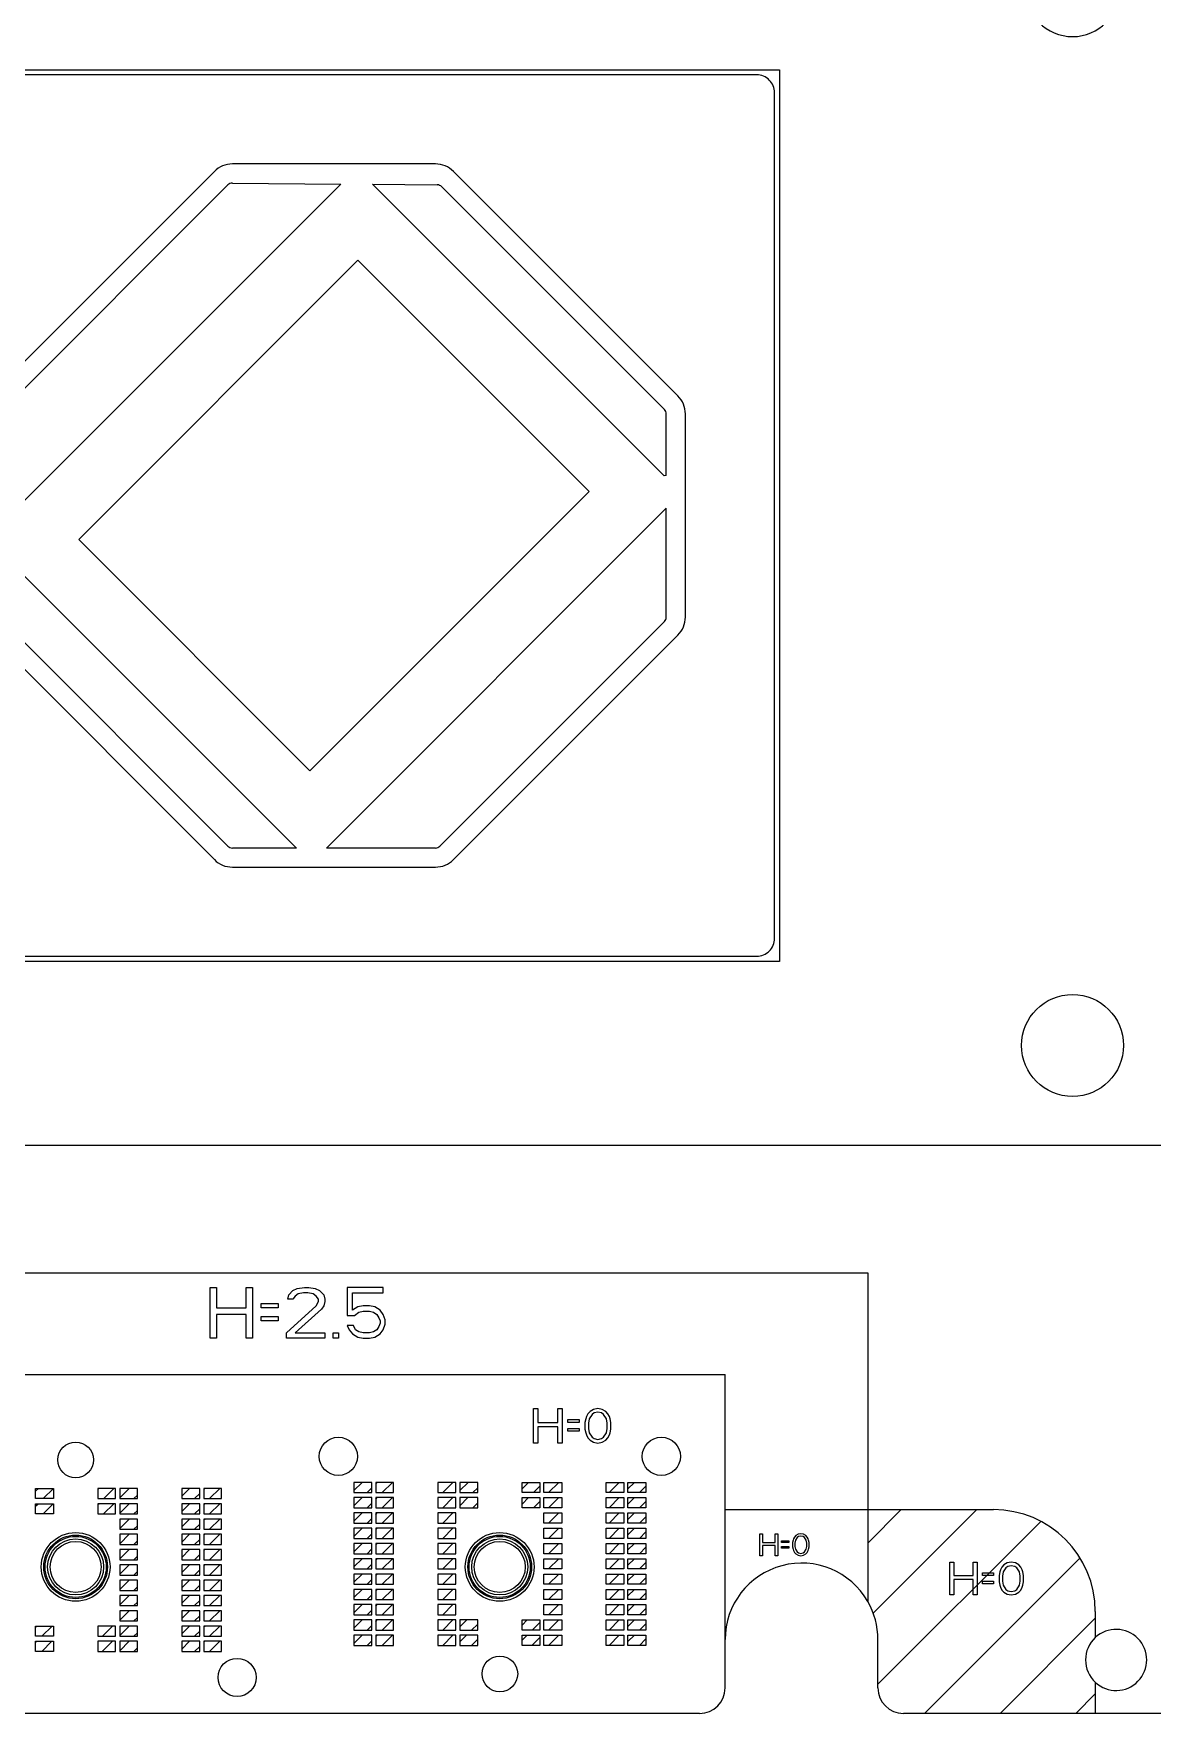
# Model space of a CAD drawing. Header units: millimetres. Extents: x 0 to 420, y 0 to 297.
# Drawn here: x 109.6 to 153.5, y 106.6 to 172.6 of the extents above; entities that cross this region are included whole.
import ezdxf

# ---------------------------------------------------------------- set-up
doc = ezdxf.new("R2010")
doc.units = ezdxf.units.MM
doc.header["$LTSCALE"] = 23.1
doc.layers.add('ASSEM_MEM', color=7, linetype='CONTINUOUS')

msp = doc.modelspace()

# ---------------------------------------------------------------- linework, layer by layer
at = {"layer": 'ASSEM_MEM', "color": 7, "linetype": 'CONTINUOUS'}
for p, q in [((103.885, 171.162), (138.885, 171.162)), ((137.985, 170.962), (106.375, 170.962)), ((138.885, 171.162), (138.885, 136.162)), ((138.685, 137.062), (138.685, 170.262)), ((116.691, 167.169), (107.878, 158.356)), ((125.372, 167.462), (117.398, 167.462)), ((134.892, 158.356), (126.079, 167.169)), ((121.654, 166.675), (108.335, 153.356)), ((108.408, 157.825), (117.222, 166.64)), ((117.398, 166.712), (121.654, 166.675)), ((122.904, 166.665), (125.442, 166.643)), ((134.35, 155.218), (122.904, 166.665)), ((125.617, 166.57), (134.363, 157.824)), ((111.365, 152.721), (122.325, 163.682)), ((122.325, 163.682), (131.405, 154.602)), ((134.435, 155.233), (134.435, 157.649)), ((135.185, 149.675), (135.185, 157.649)), ((134.435, 155.233), (134.35, 155.218)), ((131.405, 154.602), (120.444, 143.642)), ((121.091, 140.612), (134.435, 153.956)), ((134.435, 149.675), (134.435, 153.956)), ((120.444, 143.642), (111.365, 152.721)), ((108.335, 152.19), (119.913, 140.612)), ((117.222, 140.684), (108.408, 149.498)), ((134.362, 149.498), (125.548, 140.685)), ((107.878, 148.968), (116.691, 140.155)), ((126.079, 140.155), (134.892, 148.968)), ((119.913, 140.612), (117.398, 140.612)), ((125.372, 140.612), (121.091, 140.612)), ((117.398, 139.862), (125.372, 139.862)), ((138.885, 136.162), (103.885, 136.162)), ((104.785, 136.362), (137.985, 136.362)), ((136.745, 107.642), (136.745, 109.167)), ((135.745, 106.642), (102.745, 106.642)), ((159.445, 106.642), (151.277, 106.642))]:
    msp.add_line(p, q, dxfattribs=at)
at = {"layer": 'ASSEM_MEM', "color": 4, "linetype": 'CONTINUOUS'}
for p, q in [((87.245, 128.942), (157.245, 128.942)), ((96.145, 123.942), (142.345, 123.942)), ((116.528, 123.365), (116.778, 123.365)), ((116.528, 121.365), (116.528, 123.365)), ((116.778, 123.365), (116.778, 122.556)), ((117.945, 123.365), (118.195, 123.365)), ((117.945, 122.556), (117.945, 123.365)), ((118.195, 123.365), (118.195, 121.365)), ((119.778, 123.237), (119.945, 123.322)), ((119.945, 123.322), (120.237, 123.365)), ((120.237, 123.365), (120.403, 123.365)), ((120.403, 123.365), (120.653, 123.322)), ((120.653, 123.322), (120.82, 123.237)), ((123.32, 123.365), (121.903, 123.365)), ((121.903, 123.365), (121.903, 122.258)), ((123.32, 123.152), (123.32, 123.365)), ((142.345, 123.942), (142.345, 111.039)), ((118.528, 122.727), (119.195, 122.727)), ((118.528, 122.556), (118.528, 122.727)), ((119.195, 122.727), (119.195, 122.556)), ((119.57, 122.897), (119.612, 123.067)), ((119.778, 122.897), (119.57, 122.897)), ((119.612, 123.067), (119.778, 123.237)), ((119.862, 123.024), (119.778, 122.897)), ((119.987, 123.109), (119.862, 123.024)), ((120.195, 123.152), (119.987, 123.109)), ((120.362, 123.152), (120.195, 123.152)), ((120.57, 123.109), (120.362, 123.152)), ((120.695, 123.024), (120.57, 123.109)), ((120.778, 122.897), (120.695, 123.024)), ((120.695, 122.641), (120.778, 122.812)), ((120.778, 122.812), (120.778, 122.897)), ((120.82, 123.237), (120.987, 123.067)), ((120.987, 123.067), (121.028, 122.897)), ((121.028, 122.812), (120.987, 122.641)), ((121.028, 122.897), (121.028, 122.812)), ((122.112, 123.152), (123.32, 123.152)), ((122.112, 122.471), (122.112, 123.152)), ((116.778, 122.556), (117.945, 122.556)), ((117.945, 122.301), (116.778, 122.301)), ((116.778, 122.301), (116.778, 121.365)), ((117.945, 121.365), (117.945, 122.301)), ((119.195, 122.556), (118.528, 122.556)), ((118.528, 122.216), (119.195, 122.216)), ((118.528, 122.046), (118.528, 122.216)), ((119.195, 122.046), (118.528, 122.046)), ((119.195, 122.216), (119.195, 122.046)), ((119.528, 121.578), (120.695, 122.641)), ((120.903, 122.514), (119.862, 121.578)), ((120.987, 122.641), (120.903, 122.514)), ((121.903, 122.258), (122.195, 122.258)), ((122.32, 122.599), (122.112, 122.471)), ((122.195, 122.258), (122.362, 122.386)), ((122.528, 122.641), (122.32, 122.599)), ((122.362, 122.386), (122.528, 122.429)), ((122.778, 122.641), (122.528, 122.641)), ((122.528, 122.429), (122.778, 122.429)), ((122.987, 122.599), (122.778, 122.641)), ((122.778, 122.429), (122.945, 122.386)), ((122.945, 122.386), (123.07, 122.301)), ((123.195, 122.471), (122.987, 122.599)), ((123.07, 122.301), (123.153, 122.173)), ((123.153, 122.173), (123.195, 122.046)), ((123.32, 122.301), (123.195, 122.471)), ((123.195, 122.046), (123.195, 121.961)), ((123.403, 122.088), (123.32, 122.301)), ((123.403, 121.918), (123.403, 122.088)), ((116.778, 121.365), (116.528, 121.365)), ((118.195, 121.365), (117.945, 121.365)), ((119.528, 121.365), (119.528, 121.578)), ((121.028, 121.365), (119.528, 121.365)), ((119.862, 121.578), (121.028, 121.578)), ((121.028, 121.578), (121.028, 121.365)), ((121.362, 121.578), (121.57, 121.578)), ((121.362, 121.365), (121.362, 121.578)), ((121.57, 121.365), (121.362, 121.365)), ((121.57, 121.578), (121.57, 121.365)), ((122.153, 121.875), (121.903, 121.875)), ((121.903, 121.875), (121.987, 121.705)), ((121.987, 121.705), (122.112, 121.535)), ((122.112, 121.535), (122.32, 121.407)), ((122.237, 121.705), (122.153, 121.875)), ((122.362, 121.62), (122.237, 121.705)), ((122.32, 121.407), (122.528, 121.365)), ((122.528, 121.578), (122.362, 121.62)), ((122.778, 121.578), (122.528, 121.578)), ((122.528, 121.365), (122.778, 121.365)), ((122.945, 121.62), (122.778, 121.578)), ((122.778, 121.365), (122.987, 121.407)), ((123.07, 121.705), (122.945, 121.62)), ((122.987, 121.407), (123.195, 121.535)), ((123.153, 121.833), (123.07, 121.705)), ((123.195, 121.961), (123.153, 121.833)), ((123.195, 121.535), (123.32, 121.705)), ((123.32, 121.705), (123.403, 121.918)), ((101.745, 119.942), (136.745, 119.942)), ((136.745, 109.167), (136.745, 119.942)), ((109.675, 115.472), (110.375, 115.472)), ((109.675, 115.072), (109.675, 115.472)), ((110.375, 115.472), (110.375, 115.072)), ((112.815, 115.472), (112.115, 115.472)), ((112.115, 115.472), (112.115, 115.072)), ((112.815, 115.072), (112.815, 115.472)), ((113.675, 115.472), (112.975, 115.472)), ((112.975, 115.472), (112.975, 115.072)), ((113.675, 115.072), (113.675, 115.472)), ((116.115, 115.472), (115.415, 115.472)), ((115.415, 115.472), (115.415, 115.072)), ((116.115, 115.072), (116.115, 115.472)), ((116.975, 115.472), (116.275, 115.472)), ((116.275, 115.472), (116.275, 115.072)), ((116.975, 115.072), (116.975, 115.472)), ((122.87, 115.712), (122.17, 115.712)), ((122.17, 115.712), (122.17, 115.312)), ((122.87, 115.312), (122.87, 115.712)), ((123.73, 115.712), (123.03, 115.712)), ((123.03, 115.712), (123.03, 115.312)), ((123.73, 115.312), (123.73, 115.712)), ((126.17, 115.712), (125.47, 115.712)), ((125.47, 115.712), (125.47, 115.312)), ((126.17, 115.312), (126.17, 115.712)), ((127.03, 115.712), (126.33, 115.712)), ((126.33, 115.712), (126.33, 115.312)), ((127.03, 115.312), (127.03, 115.712)), ((128.77, 115.712), (129.47, 115.712)), ((128.77, 115.312), (128.77, 115.712)), ((129.47, 115.712), (129.47, 115.312)), ((129.63, 115.712), (130.33, 115.712)), ((129.63, 115.312), (129.63, 115.712)), ((130.33, 115.712), (130.33, 115.312)), ((132.07, 115.712), (132.77, 115.712)), ((132.07, 115.312), (132.07, 115.712)), ((132.77, 115.712), (132.77, 115.312)), ((132.93, 115.712), (133.63, 115.712)), ((132.93, 115.312), (132.93, 115.712)), ((133.63, 115.712), (133.63, 115.312)), ((110.375, 115.072), (109.675, 115.072)), ((109.675, 114.872), (110.375, 114.872)), ((109.675, 114.472), (109.675, 114.872)), ((110.375, 114.872), (110.375, 114.472)), ((112.115, 115.072), (112.815, 115.072)), ((112.815, 114.872), (112.115, 114.872)), ((112.115, 114.872), (112.115, 114.472)), ((112.815, 114.472), (112.815, 114.872)), ((112.975, 115.072), (113.675, 115.072)), ((113.675, 114.872), (112.975, 114.872)), ((112.975, 114.872), (112.975, 114.472)), ((113.675, 114.472), (113.675, 114.872)), ((115.415, 115.072), (116.115, 115.072)), ((116.115, 114.872), (115.415, 114.872)), ((115.415, 114.872), (115.415, 114.472)), ((116.115, 114.472), (116.115, 114.872)), ((116.275, 115.072), (116.975, 115.072)), ((116.975, 114.872), (116.275, 114.872)), ((116.275, 114.872), (116.275, 114.472)), ((116.975, 114.472), (116.975, 114.872)), ((122.17, 115.312), (122.87, 115.312)), ((122.87, 115.112), (122.17, 115.112)), ((122.17, 115.112), (122.17, 114.712)), ((122.87, 114.712), (122.87, 115.112)), ((123.03, 115.312), (123.73, 115.312)), ((123.73, 115.112), (123.03, 115.112)), ((123.03, 115.112), (123.03, 114.712)), ((123.73, 114.712), (123.73, 115.112)), ((125.47, 115.312), (126.17, 115.312)), ((126.17, 115.112), (125.47, 115.112)), ((125.47, 115.112), (125.47, 114.712)), ((126.17, 114.712), (126.17, 115.112)), ((126.33, 115.312), (127.03, 115.312)), ((127.03, 115.112), (126.33, 115.112)), ((126.33, 115.112), (126.33, 114.712)), ((127.03, 114.712), (127.03, 115.112)), ((129.47, 115.312), (128.77, 115.312)), ((128.77, 115.112), (129.47, 115.112)), ((128.77, 114.712), (128.77, 115.112)), ((129.47, 115.112), (129.47, 114.712)), ((130.33, 115.312), (129.63, 115.312)), ((129.63, 115.112), (130.33, 115.112)), ((129.63, 114.712), (129.63, 115.112)), ((130.33, 115.112), (130.33, 114.712)), ((132.77, 115.312), (132.07, 115.312)), ((132.07, 115.112), (132.77, 115.112)), ((132.07, 114.712), (132.07, 115.112)), ((132.77, 115.112), (132.77, 114.712)), ((133.63, 115.312), (132.93, 115.312)), ((132.93, 115.112), (133.63, 115.112)), ((132.93, 114.712), (132.93, 115.112)), ((133.63, 115.112), (133.63, 114.712)), ((110.375, 114.472), (109.675, 114.472)), ((112.115, 114.472), (112.815, 114.472)), ((112.975, 114.472), (113.675, 114.472)), ((113.675, 114.272), (112.975, 114.272)), ((112.975, 114.272), (112.975, 113.872)), ((113.675, 113.872), (113.675, 114.272)), ((115.415, 114.472), (116.115, 114.472)), ((116.115, 114.272), (115.415, 114.272)), ((115.415, 114.272), (115.415, 113.872)), ((116.115, 113.872), (116.115, 114.272)), ((116.275, 114.472), (116.975, 114.472)), ((116.975, 114.272), (116.275, 114.272)), ((116.275, 114.272), (116.275, 113.872)), ((116.975, 113.872), (116.975, 114.272)), ((122.17, 114.712), (122.87, 114.712)), ((122.87, 114.512), (122.17, 114.512)), ((122.17, 114.512), (122.17, 114.112)), ((122.17, 114.112), (122.87, 114.112)), ((122.87, 114.112), (122.87, 114.512)), ((123.03, 114.712), (123.73, 114.712)), ((123.73, 114.512), (123.03, 114.512)), ((123.03, 114.512), (123.03, 114.112)), ((123.03, 114.112), (123.73, 114.112)), ((123.73, 114.112), (123.73, 114.512)), ((125.47, 114.712), (126.17, 114.712)), ((126.17, 114.512), (125.47, 114.512)), ((125.47, 114.512), (125.47, 114.112)), ((125.47, 114.112), (126.17, 114.112)), ((126.17, 114.112), (126.17, 114.512)), ((126.33, 114.712), (127.03, 114.712)), ((129.47, 114.712), (128.77, 114.712)), ((130.33, 114.712), (129.63, 114.712)), ((129.63, 114.512), (130.33, 114.512)), ((129.63, 114.112), (129.63, 114.512)), ((130.33, 114.112), (129.63, 114.112)), ((130.33, 114.512), (130.33, 114.112)), ((132.77, 114.712), (132.07, 114.712)), ((132.07, 114.512), (132.77, 114.512)), ((132.07, 114.112), (132.07, 114.512)), ((132.77, 114.112), (132.07, 114.112)), ((132.77, 114.512), (132.77, 114.112)), ((133.63, 114.712), (132.93, 114.712)), ((132.93, 114.512), (133.63, 114.512)), ((132.93, 114.112), (132.93, 114.512)), ((133.63, 114.112), (132.93, 114.112)), ((133.63, 114.512), (133.63, 114.112)), ((136.745, 114.642), (147.277, 114.642)), ((112.975, 113.872), (113.675, 113.872)), ((113.675, 113.672), (112.975, 113.672)), ((112.975, 113.672), (112.975, 113.272)), ((113.675, 113.272), (113.675, 113.672)), ((115.415, 113.872), (116.115, 113.872)), ((116.115, 113.672), (115.415, 113.672)), ((115.415, 113.672), (115.415, 113.272)), ((116.115, 113.272), (116.115, 113.672)), ((116.275, 113.872), (116.975, 113.872)), ((116.975, 113.672), (116.275, 113.672)), ((116.275, 113.672), (116.275, 113.272)), ((116.975, 113.272), (116.975, 113.672)), ((122.87, 113.912), (122.17, 113.912)), ((122.17, 113.912), (122.17, 113.512)), ((122.17, 113.512), (122.87, 113.512)), ((122.87, 113.512), (122.87, 113.912)), ((123.73, 113.912), (123.03, 113.912)), ((123.03, 113.912), (123.03, 113.512)), ((123.03, 113.512), (123.73, 113.512)), ((123.73, 113.512), (123.73, 113.912)), ((126.17, 113.912), (125.47, 113.912)), ((125.47, 113.912), (125.47, 113.512)), ((125.47, 113.512), (126.17, 113.512)), ((126.17, 113.512), (126.17, 113.912)), ((129.63, 113.912), (130.33, 113.912)), ((129.63, 113.512), (129.63, 113.912)), ((130.33, 113.512), (129.63, 113.512)), ((130.33, 113.912), (130.33, 113.512)), ((132.07, 113.912), (132.77, 113.912)), ((132.07, 113.512), (132.07, 113.912)), ((132.77, 113.512), (132.07, 113.512)), ((132.77, 113.912), (132.77, 113.512)), ((132.93, 113.912), (133.63, 113.912)), ((132.93, 113.512), (132.93, 113.912)), ((133.63, 113.512), (132.93, 113.512)), ((133.63, 113.912), (133.63, 113.512)), ((138.103, 113.692), (138.211, 113.692)), ((138.103, 112.832), (138.103, 113.692)), ((138.211, 113.692), (138.211, 113.344)), ((138.712, 113.692), (138.82, 113.692)), ((138.712, 113.344), (138.712, 113.692)), ((138.82, 113.692), (138.82, 112.832)), ((138.963, 113.418), (139.25, 113.418)), ((138.963, 113.344), (138.963, 113.418)), ((139.25, 113.418), (139.25, 113.344)), ((139.411, 113.436), (139.393, 113.344)), ((139.429, 113.491), (139.411, 113.436)), ((139.465, 113.564), (139.429, 113.491)), ((139.518, 113.619), (139.465, 113.564)), ((139.501, 113.436), (139.483, 113.326)), ((139.572, 113.546), (139.501, 113.436)), ((139.608, 113.674), (139.518, 113.619)), ((139.626, 113.582), (139.572, 113.546)), ((139.716, 113.692), (139.608, 113.674)), ((139.716, 113.601), (139.626, 113.582)), ((139.823, 113.674), (139.716, 113.692)), ((139.805, 113.582), (139.716, 113.601)), ((139.859, 113.546), (139.805, 113.582)), ((139.913, 113.619), (139.823, 113.674)), ((139.931, 113.436), (139.859, 113.546)), ((139.966, 113.564), (139.913, 113.619)), ((139.948, 113.326), (139.931, 113.436)), ((140.002, 113.491), (139.966, 113.564)), ((140.02, 113.436), (140.002, 113.491)), ((140.038, 113.344), (140.02, 113.436)), ((112.975, 113.272), (113.675, 113.272)), ((113.675, 113.072), (112.975, 113.072)), ((112.975, 113.072), (112.975, 112.672)), ((113.675, 112.672), (113.675, 113.072)), ((115.415, 113.272), (116.115, 113.272)), ((116.115, 113.072), (115.415, 113.072)), ((115.415, 113.072), (115.415, 112.672)), ((116.115, 112.672), (116.115, 113.072)), ((116.275, 113.272), (116.975, 113.272)), ((116.975, 113.072), (116.275, 113.072)), ((116.275, 113.072), (116.275, 112.672)), ((116.975, 112.672), (116.975, 113.072)), ((122.87, 113.312), (122.17, 113.312)), ((122.17, 113.312), (122.17, 112.912)), ((122.17, 112.912), (122.87, 112.912)), ((122.87, 112.912), (122.87, 113.312)), ((123.73, 113.312), (123.03, 113.312)), ((123.03, 113.312), (123.03, 112.912)), ((123.03, 112.912), (123.73, 112.912)), ((123.73, 112.912), (123.73, 113.312)), ((126.17, 113.312), (125.47, 113.312)), ((125.47, 113.312), (125.47, 112.912)), ((125.47, 112.912), (126.17, 112.912)), ((126.17, 112.912), (126.17, 113.312)), ((129.63, 113.312), (130.33, 113.312)), ((129.63, 112.912), (129.63, 113.312)), ((130.33, 112.912), (129.63, 112.912)), ((130.33, 113.312), (130.33, 112.912)), ((132.07, 113.312), (132.77, 113.312)), ((132.07, 112.912), (132.07, 113.312)), ((132.77, 112.912), (132.07, 112.912)), ((132.77, 113.312), (132.77, 112.912)), ((132.93, 113.312), (133.63, 113.312)), ((132.93, 112.912), (132.93, 113.312)), ((133.63, 112.912), (132.93, 112.912)), ((133.63, 113.312), (133.63, 112.912)), ((138.211, 112.832), (138.103, 112.832)), ((138.211, 113.344), (138.712, 113.344)), ((138.712, 113.235), (138.211, 113.235)), ((138.211, 113.235), (138.211, 112.832)), ((138.712, 112.832), (138.712, 113.235)), ((138.82, 112.832), (138.712, 112.832)), ((139.25, 113.344), (138.963, 113.344)), ((138.963, 113.198), (139.25, 113.198)), ((138.963, 113.125), (138.963, 113.198)), ((139.25, 113.125), (138.963, 113.125)), ((139.25, 113.198), (139.25, 113.125)), ((139.393, 113.344), (139.393, 113.18)), ((139.393, 113.18), (139.411, 113.088)), ((139.411, 113.088), (139.429, 113.033)), ((139.429, 113.033), (139.465, 112.96)), ((139.465, 112.96), (139.518, 112.905)), ((139.483, 113.326), (139.483, 113.198)), ((139.483, 113.198), (139.501, 113.088)), ((139.501, 113.088), (139.572, 112.978)), ((139.518, 112.905), (139.608, 112.85)), ((139.572, 112.978), (139.626, 112.942)), ((139.608, 112.85), (139.716, 112.832)), ((139.626, 112.942), (139.716, 112.924)), ((139.716, 112.924), (139.805, 112.942)), ((139.716, 112.832), (139.823, 112.85)), ((139.805, 112.942), (139.859, 112.978)), ((139.823, 112.85), (139.913, 112.905)), ((139.859, 112.978), (139.931, 113.088)), ((139.913, 112.905), (139.966, 112.96)), ((139.931, 113.088), (139.948, 113.198)), ((139.948, 113.198), (139.948, 113.326)), ((139.966, 112.96), (140.002, 113.033)), ((140.002, 113.033), (140.02, 113.088)), ((140.02, 113.088), (140.038, 113.18)), ((140.038, 113.18), (140.038, 113.344)), ((112.975, 112.672), (113.675, 112.672)), ((113.675, 112.472), (112.975, 112.472)), ((112.975, 112.472), (112.975, 112.072)), ((113.675, 112.072), (113.675, 112.472)), ((115.415, 112.672), (116.115, 112.672)), ((116.115, 112.472), (115.415, 112.472)), ((115.415, 112.472), (115.415, 112.072)), ((116.115, 112.072), (116.115, 112.472)), ((116.275, 112.672), (116.975, 112.672)), ((116.975, 112.472), (116.275, 112.472)), ((116.275, 112.472), (116.275, 112.072)), ((116.975, 112.072), (116.975, 112.472)), ((122.87, 112.712), (122.17, 112.712)), ((122.17, 112.712), (122.17, 112.312)), ((122.17, 112.312), (122.87, 112.312)), ((122.87, 112.112), (122.17, 112.112)), ((122.17, 112.112), (122.17, 111.712)), ((122.87, 112.312), (122.87, 112.712)), ((122.87, 111.712), (122.87, 112.112)), ((123.73, 112.712), (123.03, 112.712)), ((123.03, 112.712), (123.03, 112.312)), ((123.03, 112.312), (123.73, 112.312)), ((123.73, 112.112), (123.03, 112.112)), ((123.03, 112.112), (123.03, 111.712)), ((123.73, 112.312), (123.73, 112.712)), ((123.73, 111.712), (123.73, 112.112)), ((126.17, 112.712), (125.47, 112.712)), ((125.47, 112.712), (125.47, 112.312)), ((125.47, 112.312), (126.17, 112.312)), ((126.17, 112.112), (125.47, 112.112)), ((125.47, 112.112), (125.47, 111.712)), ((126.17, 112.312), (126.17, 112.712)), ((126.17, 111.712), (126.17, 112.112)), ((129.63, 112.712), (130.33, 112.712)), ((129.63, 112.312), (129.63, 112.712)), ((130.33, 112.312), (129.63, 112.312)), ((129.63, 112.112), (130.33, 112.112)), ((129.63, 111.712), (129.63, 112.112)), ((130.33, 112.712), (130.33, 112.312)), ((130.33, 112.112), (130.33, 111.712)), ((132.07, 112.712), (132.77, 112.712)), ((132.07, 112.312), (132.07, 112.712)), ((132.77, 112.312), (132.07, 112.312)), ((132.07, 112.112), (132.77, 112.112)), ((132.07, 111.712), (132.07, 112.112)), ((132.77, 112.712), (132.77, 112.312)), ((132.77, 112.112), (132.77, 111.712)), ((132.93, 112.712), (133.63, 112.712)), ((132.93, 112.312), (132.93, 112.712)), ((133.63, 112.312), (132.93, 112.312)), ((132.93, 112.112), (133.63, 112.112)), ((132.93, 111.712), (132.93, 112.112)), ((133.63, 112.712), (133.63, 112.312)), ((133.63, 112.112), (133.63, 111.712)), ((112.975, 112.072), (113.675, 112.072)), ((113.675, 111.872), (112.975, 111.872)), ((112.975, 111.872), (112.975, 111.472)), ((112.975, 111.472), (113.675, 111.472)), ((113.675, 111.472), (113.675, 111.872)), ((115.415, 112.072), (116.115, 112.072)), ((116.115, 111.872), (115.415, 111.872)), ((115.415, 111.872), (115.415, 111.472)), ((115.415, 111.472), (116.115, 111.472)), ((116.115, 111.472), (116.115, 111.872)), ((116.275, 112.072), (116.975, 112.072)), ((116.975, 111.872), (116.275, 111.872)), ((116.275, 111.872), (116.275, 111.472)), ((116.275, 111.472), (116.975, 111.472)), ((116.975, 111.472), (116.975, 111.872)), ((122.17, 111.712), (122.87, 111.712)), ((122.87, 111.512), (122.17, 111.512)), ((122.17, 111.512), (122.17, 111.112)), ((122.87, 111.112), (122.87, 111.512)), ((123.03, 111.712), (123.73, 111.712)), ((123.73, 111.512), (123.03, 111.512)), ((123.03, 111.512), (123.03, 111.112)), ((123.73, 111.112), (123.73, 111.512)), ((125.47, 111.712), (126.17, 111.712)), ((126.17, 111.512), (125.47, 111.512)), ((125.47, 111.512), (125.47, 111.112)), ((126.17, 111.112), (126.17, 111.512)), ((130.33, 111.712), (129.63, 111.712)), ((129.63, 111.512), (130.33, 111.512)), ((129.63, 111.112), (129.63, 111.512)), ((130.33, 111.512), (130.33, 111.112)), ((132.77, 111.712), (132.07, 111.712)), ((132.07, 111.512), (132.77, 111.512)), ((132.07, 111.112), (132.07, 111.512)), ((132.77, 111.512), (132.77, 111.112)), ((133.63, 111.712), (132.93, 111.712)), ((132.93, 111.512), (133.63, 111.512)), ((132.93, 111.112), (132.93, 111.512)), ((133.63, 111.512), (133.63, 111.112)), ((113.675, 111.272), (112.975, 111.272)), ((112.975, 111.272), (112.975, 110.872)), ((112.975, 110.872), (113.675, 110.872)), ((113.675, 110.872), (113.675, 111.272)), ((116.115, 111.272), (115.415, 111.272)), ((115.415, 111.272), (115.415, 110.872)), ((115.415, 110.872), (116.115, 110.872)), ((116.115, 110.872), (116.115, 111.272)), ((116.975, 111.272), (116.275, 111.272)), ((116.275, 111.272), (116.275, 110.872)), ((116.275, 110.872), (116.975, 110.872)), ((116.975, 110.872), (116.975, 111.272)), ((122.17, 111.112), (122.87, 111.112)), ((122.87, 110.912), (122.17, 110.912)), ((122.17, 110.912), (122.17, 110.512)), ((122.87, 110.512), (122.87, 110.912)), ((123.03, 111.112), (123.73, 111.112)), ((123.73, 110.912), (123.03, 110.912)), ((123.03, 110.912), (123.03, 110.512)), ((123.73, 110.512), (123.73, 110.912)), ((125.47, 111.112), (126.17, 111.112)), ((126.17, 110.912), (125.47, 110.912)), ((125.47, 110.912), (125.47, 110.512)), ((126.17, 110.512), (126.17, 110.912)), ((130.33, 111.112), (129.63, 111.112)), ((129.63, 110.912), (130.33, 110.912)), ((129.63, 110.512), (129.63, 110.912)), ((130.33, 110.912), (130.33, 110.512)), ((132.77, 111.112), (132.07, 111.112)), ((132.07, 110.912), (132.77, 110.912)), ((132.07, 110.512), (132.07, 110.912)), ((132.77, 110.912), (132.77, 110.512)), ((133.63, 111.112), (132.93, 111.112)), ((132.93, 110.912), (133.63, 110.912)), ((132.93, 110.512), (132.93, 110.912)), ((133.63, 110.912), (133.63, 110.512)), ((113.675, 110.672), (112.975, 110.672)), ((112.975, 110.672), (112.975, 110.272)), ((112.975, 110.272), (113.675, 110.272)), ((113.675, 110.272), (113.675, 110.672)), ((116.115, 110.672), (115.415, 110.672)), ((115.415, 110.672), (115.415, 110.272)), ((115.415, 110.272), (116.115, 110.272)), ((116.115, 110.272), (116.115, 110.672)), ((116.975, 110.672), (116.275, 110.672)), ((116.275, 110.672), (116.275, 110.272)), ((116.275, 110.272), (116.975, 110.272)), ((116.975, 110.272), (116.975, 110.672)), ((122.17, 110.512), (122.87, 110.512)), ((122.87, 110.312), (122.17, 110.312)), ((122.17, 110.312), (122.17, 109.912)), ((122.87, 109.912), (122.87, 110.312)), ((123.03, 110.512), (123.73, 110.512)), ((123.73, 110.312), (123.03, 110.312)), ((123.03, 110.312), (123.03, 109.912)), ((123.73, 109.912), (123.73, 110.312)), ((125.47, 110.512), (126.17, 110.512)), ((126.17, 110.312), (125.47, 110.312)), ((125.47, 110.312), (125.47, 109.912)), ((126.17, 109.912), (126.17, 110.312)), ((127.03, 110.312), (126.33, 110.312)), ((126.33, 110.312), (126.33, 109.912)), ((127.03, 109.912), (127.03, 110.312)), ((128.77, 110.312), (129.47, 110.312)), ((128.77, 109.912), (128.77, 110.312)), ((129.47, 110.312), (129.47, 109.912)), ((130.33, 110.512), (129.63, 110.512)), ((129.63, 110.312), (130.33, 110.312)), ((129.63, 109.912), (129.63, 110.312)), ((130.33, 110.312), (130.33, 109.912)), ((132.77, 110.512), (132.07, 110.512)), ((132.07, 110.312), (132.77, 110.312)), ((132.07, 109.912), (132.07, 110.312)), ((132.77, 110.312), (132.77, 109.912)), ((133.63, 110.512), (132.93, 110.512)), ((132.93, 110.312), (133.63, 110.312)), ((132.93, 109.912), (132.93, 110.312)), ((133.63, 110.312), (133.63, 109.912)), ((151.277, 110.642), (151.277, 109.62)), ((109.675, 110.072), (110.375, 110.072)), ((109.675, 109.672), (109.675, 110.072)), ((110.375, 109.672), (109.675, 109.672)), ((109.675, 109.472), (110.375, 109.472)), ((109.675, 109.072), (109.675, 109.472)), ((110.375, 110.072), (110.375, 109.672)), ((110.375, 109.472), (110.375, 109.072)), ((112.815, 110.072), (112.115, 110.072)), ((112.115, 110.072), (112.115, 109.672)), ((112.115, 109.672), (112.815, 109.672)), ((112.815, 109.472), (112.115, 109.472)), ((112.115, 109.472), (112.115, 109.072)), ((112.815, 109.672), (112.815, 110.072)), ((112.815, 109.072), (112.815, 109.472)), ((113.675, 110.072), (112.975, 110.072)), ((112.975, 110.072), (112.975, 109.672)), ((112.975, 109.672), (113.675, 109.672)), ((113.675, 109.472), (112.975, 109.472)), ((112.975, 109.472), (112.975, 109.072)), ((113.675, 109.672), (113.675, 110.072)), ((113.675, 109.072), (113.675, 109.472)), ((116.115, 110.072), (115.415, 110.072)), ((115.415, 110.072), (115.415, 109.672)), ((115.415, 109.672), (116.115, 109.672)), ((116.115, 109.472), (115.415, 109.472)), ((115.415, 109.472), (115.415, 109.072)), ((116.115, 109.672), (116.115, 110.072)), ((116.115, 109.072), (116.115, 109.472)), ((116.975, 110.072), (116.275, 110.072)), ((116.275, 110.072), (116.275, 109.672)), ((116.275, 109.672), (116.975, 109.672)), ((116.975, 109.472), (116.275, 109.472)), ((116.275, 109.472), (116.275, 109.072)), ((116.975, 109.672), (116.975, 110.072)), ((116.975, 109.072), (116.975, 109.472)), ((122.17, 109.912), (122.87, 109.912)), ((122.87, 109.712), (122.17, 109.712)), ((122.17, 109.712), (122.17, 109.312)), ((122.87, 109.312), (122.87, 109.712)), ((123.03, 109.912), (123.73, 109.912)), ((123.73, 109.712), (123.03, 109.712)), ((123.03, 109.712), (123.03, 109.312)), ((123.73, 109.312), (123.73, 109.712)), ((125.47, 109.912), (126.17, 109.912)), ((126.17, 109.712), (125.47, 109.712)), ((125.47, 109.712), (125.47, 109.312)), ((126.17, 109.312), (126.17, 109.712)), ((126.33, 109.912), (127.03, 109.912)), ((127.03, 109.712), (126.33, 109.712)), ((126.33, 109.712), (126.33, 109.312)), ((127.03, 109.312), (127.03, 109.712)), ((129.47, 109.912), (128.77, 109.912)), ((128.77, 109.712), (129.47, 109.712)), ((128.77, 109.312), (128.77, 109.712)), ((129.47, 109.712), (129.47, 109.312)), ((130.33, 109.912), (129.63, 109.912)), ((129.63, 109.712), (130.33, 109.712)), ((129.63, 109.312), (129.63, 109.712)), ((130.33, 109.712), (130.33, 109.312)), ((132.77, 109.912), (132.07, 109.912)), ((132.07, 109.712), (132.77, 109.712)), ((132.07, 109.312), (132.07, 109.712)), ((132.77, 109.712), (132.77, 109.312)), ((133.63, 109.912), (132.93, 109.912)), ((132.93, 109.712), (133.63, 109.712)), ((132.93, 109.312), (132.93, 109.712)), ((133.63, 109.712), (133.63, 109.312)), ((142.745, 107.642), (142.745, 109.542)), ((110.375, 109.072), (109.675, 109.072)), ((112.115, 109.072), (112.815, 109.072)), ((112.975, 109.072), (113.675, 109.072)), ((115.415, 109.072), (116.115, 109.072)), ((116.275, 109.072), (116.975, 109.072)), ((122.17, 109.312), (122.87, 109.312)), ((123.03, 109.312), (123.73, 109.312)), ((125.47, 109.312), (126.17, 109.312)), ((126.33, 109.312), (127.03, 109.312)), ((129.47, 109.312), (128.77, 109.312)), ((130.33, 109.312), (129.63, 109.312)), ((132.77, 109.312), (132.07, 109.312)), ((133.63, 109.312), (132.93, 109.312)), ((151.277, 107.864), (151.277, 106.642)), ((151.277, 106.642), (143.745, 106.642))]:
    msp.add_line(p, q, dxfattribs=at)
at = {"layer": 'ASSEM_MEM', "color": 40, "linetype": 'CONTINUOUS'}
for p, q in [((129.218, 118.606), (129.387, 118.606)), ((129.218, 117.256), (129.218, 118.606)), ((129.387, 118.606), (129.387, 118.06)), ((129.387, 118.06), (130.174, 118.06)), ((130.174, 118.606), (130.343, 118.606)), ((130.174, 118.06), (130.174, 118.606)), ((130.343, 118.606), (130.343, 117.256)), ((130.568, 118.175), (131.018, 118.175)), ((130.568, 118.06), (130.568, 118.175)), ((131.018, 118.06), (130.568, 118.06)), ((131.018, 118.175), (131.018, 118.06)), ((131.271, 118.204), (131.243, 118.06)), ((131.243, 118.06), (131.243, 117.802)), ((131.299, 118.29), (131.271, 118.204)), ((131.355, 118.405), (131.299, 118.29)), ((131.44, 118.491), (131.355, 118.405)), ((131.412, 118.204), (131.383, 118.032)), ((131.383, 118.032), (131.383, 117.831)), ((131.524, 118.376), (131.412, 118.204)), ((131.58, 118.577), (131.44, 118.491)), ((131.608, 118.434), (131.524, 118.376)), ((131.749, 118.606), (131.58, 118.577)), ((131.749, 118.462), (131.608, 118.434)), ((131.918, 118.577), (131.749, 118.606)), ((131.89, 118.434), (131.749, 118.462)), ((131.974, 118.376), (131.89, 118.434)), ((132.058, 118.491), (131.918, 118.577)), ((132.087, 118.204), (131.974, 118.376)), ((132.143, 118.405), (132.058, 118.491)), ((132.115, 118.032), (132.087, 118.204)), ((132.115, 117.831), (132.115, 118.032)), ((132.199, 118.29), (132.143, 118.405)), ((132.227, 118.204), (132.199, 118.29)), ((132.255, 118.06), (132.227, 118.204)), ((132.255, 117.802), (132.255, 118.06)), ((130.174, 117.888), (129.387, 117.888)), ((129.387, 117.888), (129.387, 117.256)), ((130.174, 117.256), (130.174, 117.888)), ((130.568, 117.831), (131.018, 117.831)), ((130.568, 117.716), (130.568, 117.831)), ((131.018, 117.716), (130.568, 117.716)), ((131.018, 117.831), (131.018, 117.716)), ((131.243, 117.802), (131.271, 117.658)), ((131.271, 117.658), (131.299, 117.572)), ((131.299, 117.572), (131.355, 117.457)), ((131.355, 117.457), (131.44, 117.371)), ((131.383, 117.831), (131.412, 117.658)), ((131.412, 117.658), (131.524, 117.486)), ((131.524, 117.486), (131.608, 117.428)), ((131.608, 117.428), (131.749, 117.4)), ((131.749, 117.4), (131.89, 117.428)), ((131.89, 117.428), (131.974, 117.486)), ((131.974, 117.486), (132.087, 117.658)), ((132.058, 117.371), (132.143, 117.457)), ((132.087, 117.658), (132.115, 117.831)), ((132.143, 117.457), (132.199, 117.572)), ((132.199, 117.572), (132.227, 117.658)), ((132.227, 117.658), (132.255, 117.802)), ((129.387, 117.256), (129.218, 117.256)), ((130.343, 117.256), (130.174, 117.256)), ((131.44, 117.371), (131.58, 117.285)), ((131.58, 117.285), (131.749, 117.256)), ((131.749, 117.256), (131.918, 117.285)), ((131.918, 117.285), (132.058, 117.371)), ((145.567, 112.577), (145.728, 112.577)), ((145.567, 111.29), (145.567, 112.577)), ((145.728, 112.577), (145.728, 112.057)), ((146.478, 112.577), (146.639, 112.577)), ((146.478, 112.057), (146.478, 112.577)), ((146.639, 112.577), (146.639, 111.29)), ((146.854, 112.166), (147.283, 112.166)), ((146.854, 112.057), (146.854, 112.166)), ((147.283, 112.166), (147.283, 112.057)), ((147.524, 112.194), (147.497, 112.057)), ((147.551, 112.276), (147.524, 112.194)), ((147.605, 112.385), (147.551, 112.276)), ((147.685, 112.468), (147.605, 112.385)), ((147.658, 112.194), (147.631, 112.029)), ((147.766, 112.358), (147.658, 112.194)), ((147.819, 112.55), (147.685, 112.468)), ((147.846, 112.413), (147.766, 112.358)), ((147.98, 112.577), (147.819, 112.55)), ((147.98, 112.44), (147.846, 112.413)), ((148.141, 112.55), (147.98, 112.577)), ((148.114, 112.413), (147.98, 112.44)), ((148.195, 112.358), (148.114, 112.413)), ((148.275, 112.468), (148.141, 112.55)), ((148.302, 112.194), (148.195, 112.358)), ((148.355, 112.385), (148.275, 112.468)), ((148.329, 112.029), (148.302, 112.194)), ((148.409, 112.276), (148.355, 112.385)), ((148.436, 112.194), (148.409, 112.276)), ((148.463, 112.057), (148.436, 112.194)), ((145.728, 112.057), (146.478, 112.057)), ((146.478, 111.893), (145.728, 111.893)), ((145.728, 111.893), (145.728, 111.29)), ((146.478, 111.29), (146.478, 111.893)), ((147.283, 112.057), (146.854, 112.057)), ((146.854, 111.838), (147.283, 111.838)), ((146.854, 111.728), (146.854, 111.838)), ((147.283, 111.728), (146.854, 111.728)), ((147.283, 111.838), (147.283, 111.728)), ((147.497, 112.057), (147.497, 111.81)), ((147.497, 111.81), (147.524, 111.673)), ((147.524, 111.673), (147.551, 111.591)), ((147.551, 111.591), (147.605, 111.482)), ((147.605, 111.482), (147.685, 111.4)), ((147.631, 112.029), (147.631, 111.838)), ((147.631, 111.838), (147.658, 111.673)), ((147.658, 111.673), (147.766, 111.509)), ((147.766, 111.509), (147.846, 111.454)), ((147.846, 111.454), (147.98, 111.427)), ((147.98, 111.427), (148.114, 111.454)), ((148.114, 111.454), (148.195, 111.509)), ((148.195, 111.509), (148.302, 111.673)), ((148.275, 111.4), (148.355, 111.482)), ((148.302, 111.673), (148.329, 111.838)), ((148.329, 111.838), (148.329, 112.029)), ((148.355, 111.482), (148.409, 111.591)), ((148.409, 111.591), (148.436, 111.673)), ((148.436, 111.673), (148.463, 111.81)), ((148.463, 111.81), (148.463, 112.057)), ((145.728, 111.29), (145.567, 111.29)), ((146.639, 111.29), (146.478, 111.29)), ((147.685, 111.4), (147.819, 111.317)), ((147.819, 111.317), (147.98, 111.29)), ((147.98, 111.29), (148.141, 111.317)), ((148.141, 111.317), (148.275, 111.4))]:
    msp.add_line(p, q, dxfattribs=at)
at = {"layer": 'ASSEM_MEM', "color": 2, "linetype": 'CONTINUOUS'}
for p, q in [((109.675, 115.366), (109.781, 115.472)), ((109.975, 115.072), (110.375, 115.472)), ((112.115, 115.43), (112.157, 115.472)), ((112.351, 115.072), (112.751, 115.472)), ((112.975, 115.104), (113.342, 115.472)), ((115.415, 115.168), (115.718, 115.472)), ((116.275, 115.434), (116.312, 115.472)), ((116.506, 115.072), (116.906, 115.472)), ((122.17, 115.39), (122.492, 115.712)), ((122.686, 115.312), (122.87, 115.496)), ((123.03, 115.656), (123.086, 115.712)), ((123.28, 115.312), (123.68, 115.712)), ((125.656, 115.312), (126.056, 115.712)), ((126.33, 115.39), (126.652, 115.712)), ((126.846, 115.312), (127.03, 115.496)), ((128.77, 115.454), (129.028, 115.712)), ((129.222, 115.312), (129.47, 115.56)), ((129.814, 115.312), (130.214, 115.712)), ((132.189, 115.312), (132.589, 115.712)), ((132.93, 115.458), (133.183, 115.712)), ((133.377, 115.312), (133.63, 115.564)), ((109.675, 114.772), (109.775, 114.872)), ((109.969, 114.472), (110.369, 114.872)), ((112.115, 114.836), (112.151, 114.872)), ((112.345, 114.472), (112.745, 114.872)), ((112.975, 114.504), (113.342, 114.872)), ((113.536, 115.072), (113.675, 115.21)), ((115.415, 114.568), (115.718, 114.872)), ((115.912, 115.072), (116.115, 115.274)), ((116.275, 114.834), (116.312, 114.872)), ((116.506, 114.472), (116.906, 114.872)), ((122.17, 114.79), (122.492, 115.112)), ((122.686, 114.712), (122.87, 114.896)), ((123.03, 115.056), (123.086, 115.112)), ((123.28, 114.712), (123.68, 115.112)), ((125.656, 114.712), (126.056, 115.112)), ((126.33, 114.796), (126.646, 115.112)), ((126.84, 114.712), (127.03, 114.902)), ((128.77, 114.86), (129.022, 115.112)), ((129.216, 114.712), (129.47, 114.966)), ((129.814, 114.712), (130.214, 115.112)), ((132.189, 114.712), (132.589, 115.112)), ((132.93, 114.858), (133.183, 115.112)), ((133.377, 114.712), (133.63, 114.964)), ((112.975, 113.904), (113.342, 114.272)), ((113.536, 114.472), (113.675, 114.61)), ((115.415, 113.968), (115.718, 114.272)), ((115.912, 114.472), (116.115, 114.674)), ((115.912, 113.872), (116.115, 114.074)), ((116.275, 114.234), (116.312, 114.272)), ((116.506, 113.872), (116.906, 114.272)), ((122.17, 114.19), (122.492, 114.512)), ((122.686, 114.112), (122.87, 114.296)), ((123.03, 114.456), (123.086, 114.512)), ((123.28, 114.112), (123.68, 114.512)), ((125.656, 114.112), (126.056, 114.512)), ((129.814, 114.112), (130.214, 114.512)), ((132.189, 114.112), (132.589, 114.512)), ((132.93, 114.258), (133.183, 114.512)), ((133.377, 114.112), (133.63, 114.364)), ((142.345, 113.324), (143.662, 114.642)), ((142.562, 110.572), (146.632, 114.642)), ((142.745, 107.785), (149.141, 114.181)), ((112.975, 113.304), (113.342, 113.672)), ((113.536, 113.872), (113.675, 114.01)), ((115.415, 113.368), (115.718, 113.672)), ((115.912, 113.272), (116.115, 113.474)), ((116.275, 113.634), (116.312, 113.672)), ((116.506, 113.272), (116.906, 113.672)), ((122.17, 113.59), (122.492, 113.912)), ((122.686, 113.512), (122.87, 113.696)), ((123.03, 113.856), (123.086, 113.912)), ((123.28, 113.512), (123.68, 113.912)), ((125.656, 113.512), (126.056, 113.912)), ((129.814, 113.512), (130.214, 113.912)), ((132.189, 113.512), (132.589, 113.912)), ((132.93, 113.658), (133.183, 113.912)), ((133.377, 113.512), (133.63, 113.764)), ((112.975, 112.704), (113.342, 113.072)), ((113.536, 113.272), (113.675, 113.41)), ((113.536, 112.672), (113.675, 112.81)), ((115.415, 112.768), (115.718, 113.072)), ((115.912, 112.672), (116.115, 112.874)), ((116.275, 113.034), (116.312, 113.072)), ((116.506, 112.672), (116.906, 113.072)), ((122.17, 112.99), (122.492, 113.312)), ((122.686, 112.912), (122.87, 113.096)), ((123.03, 113.256), (123.086, 113.312)), ((123.28, 112.912), (123.68, 113.312)), ((125.656, 112.912), (126.056, 113.312)), ((129.814, 112.912), (130.214, 113.312)), ((132.189, 112.912), (132.589, 113.312)), ((132.93, 113.058), (133.183, 113.312)), ((133.377, 112.912), (133.63, 113.164)), ((112.975, 112.104), (113.342, 112.472)), ((113.536, 112.072), (113.675, 112.21)), ((115.415, 112.168), (115.718, 112.472)), ((115.912, 112.072), (116.115, 112.274)), ((116.275, 112.434), (116.312, 112.472)), ((116.506, 112.072), (116.906, 112.472)), ((122.17, 112.39), (122.492, 112.712)), ((122.17, 111.79), (122.492, 112.112)), ((122.686, 112.312), (122.87, 112.496)), ((123.03, 112.656), (123.086, 112.712)), ((123.03, 112.056), (123.086, 112.112)), ((123.28, 112.312), (123.68, 112.712)), ((123.28, 111.712), (123.68, 112.112)), ((125.656, 112.312), (126.056, 112.712)), ((125.656, 111.712), (126.056, 112.112)), ((129.814, 112.312), (130.214, 112.712)), ((129.814, 111.712), (130.214, 112.112)), ((132.189, 112.312), (132.589, 112.712)), ((132.189, 111.712), (132.589, 112.112)), ((132.93, 112.458), (133.183, 112.712)), ((132.93, 111.858), (133.183, 112.112)), ((133.377, 112.312), (133.63, 112.564)), ((144.572, 106.642), (150.678, 112.748)), ((112.975, 111.504), (113.342, 111.872)), ((113.536, 111.472), (113.675, 111.61)), ((115.415, 111.568), (115.718, 111.872)), ((115.912, 111.472), (116.115, 111.674)), ((116.275, 111.834), (116.312, 111.872)), ((116.506, 111.472), (116.906, 111.872)), ((122.17, 111.19), (122.492, 111.512)), ((122.686, 111.712), (122.87, 111.896)), ((123.03, 111.456), (123.086, 111.512)), ((123.28, 111.112), (123.68, 111.512)), ((125.656, 111.112), (126.056, 111.512)), ((129.814, 111.112), (130.214, 111.512)), ((132.189, 111.112), (132.589, 111.512)), ((132.93, 111.258), (133.183, 111.512)), ((133.377, 111.712), (133.63, 111.964)), ((112.975, 110.904), (113.342, 111.272)), ((113.536, 110.872), (113.675, 111.01)), ((115.415, 110.968), (115.718, 111.272)), ((115.912, 110.872), (116.115, 111.074)), ((116.275, 111.234), (116.312, 111.272)), ((116.506, 110.872), (116.906, 111.272)), ((122.17, 110.59), (122.492, 110.912)), ((122.686, 111.112), (122.87, 111.296)), ((123.03, 110.856), (123.086, 110.912)), ((123.28, 110.512), (123.68, 110.912)), ((125.656, 110.512), (126.056, 110.912)), ((129.814, 110.512), (130.214, 110.912)), ((132.189, 110.512), (132.589, 110.912)), ((132.93, 110.658), (133.183, 110.912)), ((133.377, 111.112), (133.63, 111.364)), ((112.975, 110.304), (113.342, 110.672)), ((113.536, 110.272), (113.675, 110.41)), ((115.415, 110.368), (115.718, 110.672)), ((115.912, 110.272), (116.115, 110.474)), ((116.275, 110.634), (116.312, 110.672)), ((116.506, 110.272), (116.906, 110.672)), ((122.17, 109.99), (122.492, 110.312)), ((122.686, 110.512), (122.87, 110.696)), ((123.03, 110.256), (123.086, 110.312)), ((123.28, 109.912), (123.68, 110.312)), ((125.656, 109.912), (126.056, 110.312)), ((126.33, 110.044), (126.598, 110.312)), ((126.792, 109.912), (127.03, 110.15)), ((128.77, 110.108), (128.974, 110.312)), ((129.168, 109.912), (129.47, 110.214)), ((129.814, 109.912), (130.214, 110.312)), ((132.189, 109.912), (132.589, 110.312)), ((132.93, 110.058), (133.183, 110.312)), ((133.377, 110.512), (133.63, 110.764)), ((133.377, 109.912), (133.63, 110.164)), ((147.542, 106.642), (151.277, 110.377)), ((109.675, 110.02), (109.727, 110.072)), ((109.675, 109.426), (109.721, 109.472)), ((109.914, 109.072), (110.314, 109.472)), ((109.921, 109.672), (110.321, 110.072)), ((112.29, 109.072), (112.69, 109.472)), ((112.296, 109.672), (112.696, 110.072)), ((112.975, 109.704), (113.342, 110.072)), ((112.975, 109.104), (113.342, 109.472)), ((113.536, 109.672), (113.675, 109.81)), ((115.415, 109.768), (115.718, 110.072)), ((115.415, 109.168), (115.718, 109.472)), ((115.912, 109.672), (116.115, 109.874)), ((116.275, 110.034), (116.312, 110.072)), ((116.275, 109.434), (116.312, 109.472)), ((116.506, 109.672), (116.906, 110.072)), ((116.506, 109.072), (116.906, 109.472)), ((122.17, 109.39), (122.492, 109.712)), ((122.686, 109.912), (122.87, 110.096)), ((122.686, 109.312), (122.87, 109.496)), ((123.03, 109.656), (123.086, 109.712)), ((123.28, 109.312), (123.68, 109.712)), ((125.656, 109.312), (126.056, 109.712)), ((126.33, 109.45), (126.592, 109.712)), ((126.786, 109.312), (127.03, 109.556)), ((128.77, 109.514), (128.968, 109.712)), ((129.162, 109.312), (129.47, 109.62)), ((129.814, 109.312), (130.214, 109.712)), ((132.189, 109.312), (132.589, 109.712)), ((132.93, 109.458), (133.183, 109.712)), ((133.377, 109.312), (133.63, 109.564)), ((113.536, 109.072), (113.675, 109.21)), ((115.912, 109.072), (116.115, 109.274)), ((150.512, 106.642), (151.277, 107.407))]:
    msp.add_line(p, q, dxfattribs=at)
at = {"layer": 'ASSEM_MEM', "color": 7, "linetype": 'CONTINUOUS'}
for centre, radius in [((150.385, 132.862), 2), ((121.56, 116.732), 0.75), ((134.24, 116.732), 0.75), ((111.245, 116.592), 0.7), ((111.245, 112.392), 1.35), ((111.245, 112.392), 1.25), ((111.245, 112.392), 1.2), ((111.245, 112.392), 1.1), ((127.895, 112.392), 1.35), ((127.895, 112.392), 1.25), ((127.895, 112.392), 1.2), ((127.895, 112.392), 1.1), ((111.245, 112.392), 1), ((127.895, 112.392), 1), ((117.585, 108.052), 0.75), ((127.9, 108.192), 0.7)]:
    msp.add_circle(centre, radius, dxfattribs=at)
for centre, radius, start, end in [((150.385, 174.312), 1.85, 180, 360), ((137.985, 170.262), 0.7, 359.99996, 90), ((117.398, 166.462), 1, 90, 134.99999), ((125.372, 166.462), 1, 45.00006, 90), ((117.398, 166.462), 0.25, 90.00002, 134.70913), ((125.441, 166.393), 0.25, 45, 89.67748), ((134.185, 157.649), 1, 359.99832, 44.99996), ((134.185, 157.649), 0.25, 359.99552, 44.64198), ((134.185, 149.675), 0.25, 315, 360), ((134.185, 149.675), 1, 315.00004, 0.00002), ((117.398, 140.862), 0.25, 225.35802, 270.00003), ((125.372, 140.862), 0.25, 270, 315), ((117.398, 140.862), 1, 225.00004, 270), ((125.372, 140.862), 1, 270, 314.99996), ((137.985, 137.062), 0.7, 270, 0.00004), ((139.745, 109.542), 3, 29.92643, 180), ((152.095, 108.742), 1.2, 227.04262, 132.95738), ((135.745, 107.642), 1, 270, 360)]:
    msp.add_arc(centre, radius, start, end, dxfattribs=at)
at = {"layer": 'ASSEM_MEM', "color": 4, "linetype": 'CONTINUOUS'}
for centre, radius, start, end in [((147.277, 110.642), 4, 0, 90), ((139.745, 109.542), 3, 0, 29.92643), ((152.095, 108.742), 1.2, 132.95738, 227.04262), ((143.745, 107.642), 1, 180, 270)]:
    msp.add_arc(centre, radius, start, end, dxfattribs=at)

doc.saveas('drawing.dxf')
